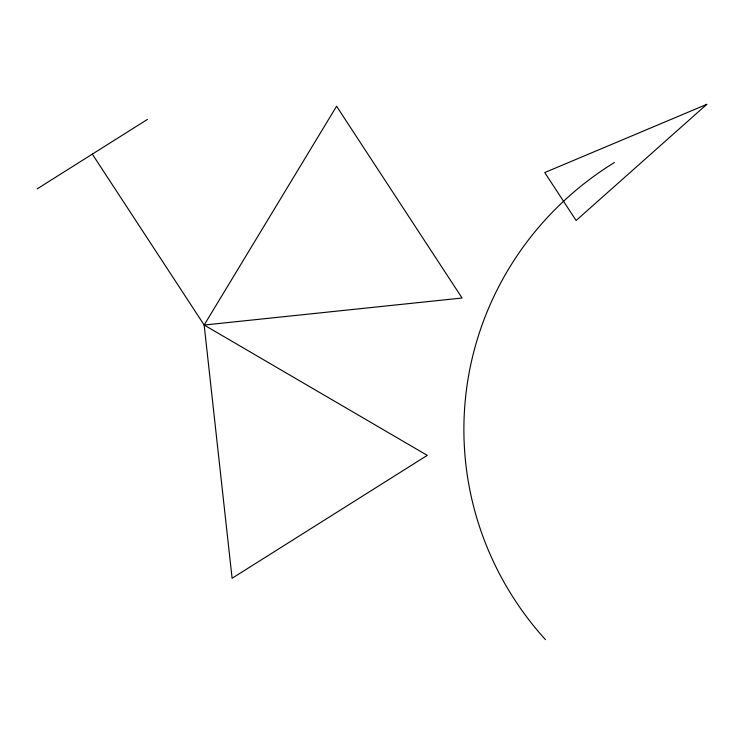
<?xml version="1.0" encoding="UTF-8"?>
<svg xmlns="http://www.w3.org/2000/svg" width="744" height="744" viewBox="0 0 744 744"><rect width="100%" height="100%" fill="white"/><g stroke="black" fill="none" stroke-linecap="round" stroke-linejoin="round"><path stroke-width="1.12" d="M204.163 325.035L427.251 455.356L232.091 578.265L204.163 325.035L336.576 106.234L462.08 298.019L204.163 325.035L92.321 154.129M37.2 188.846L147.442 119.412M545.473 639.654A321.362 315.456 2.4 0 1 614.442 162.508M706.8 104.346L576.116 220.503L544.738 172.562L706.8 104.346"/></g></svg>
